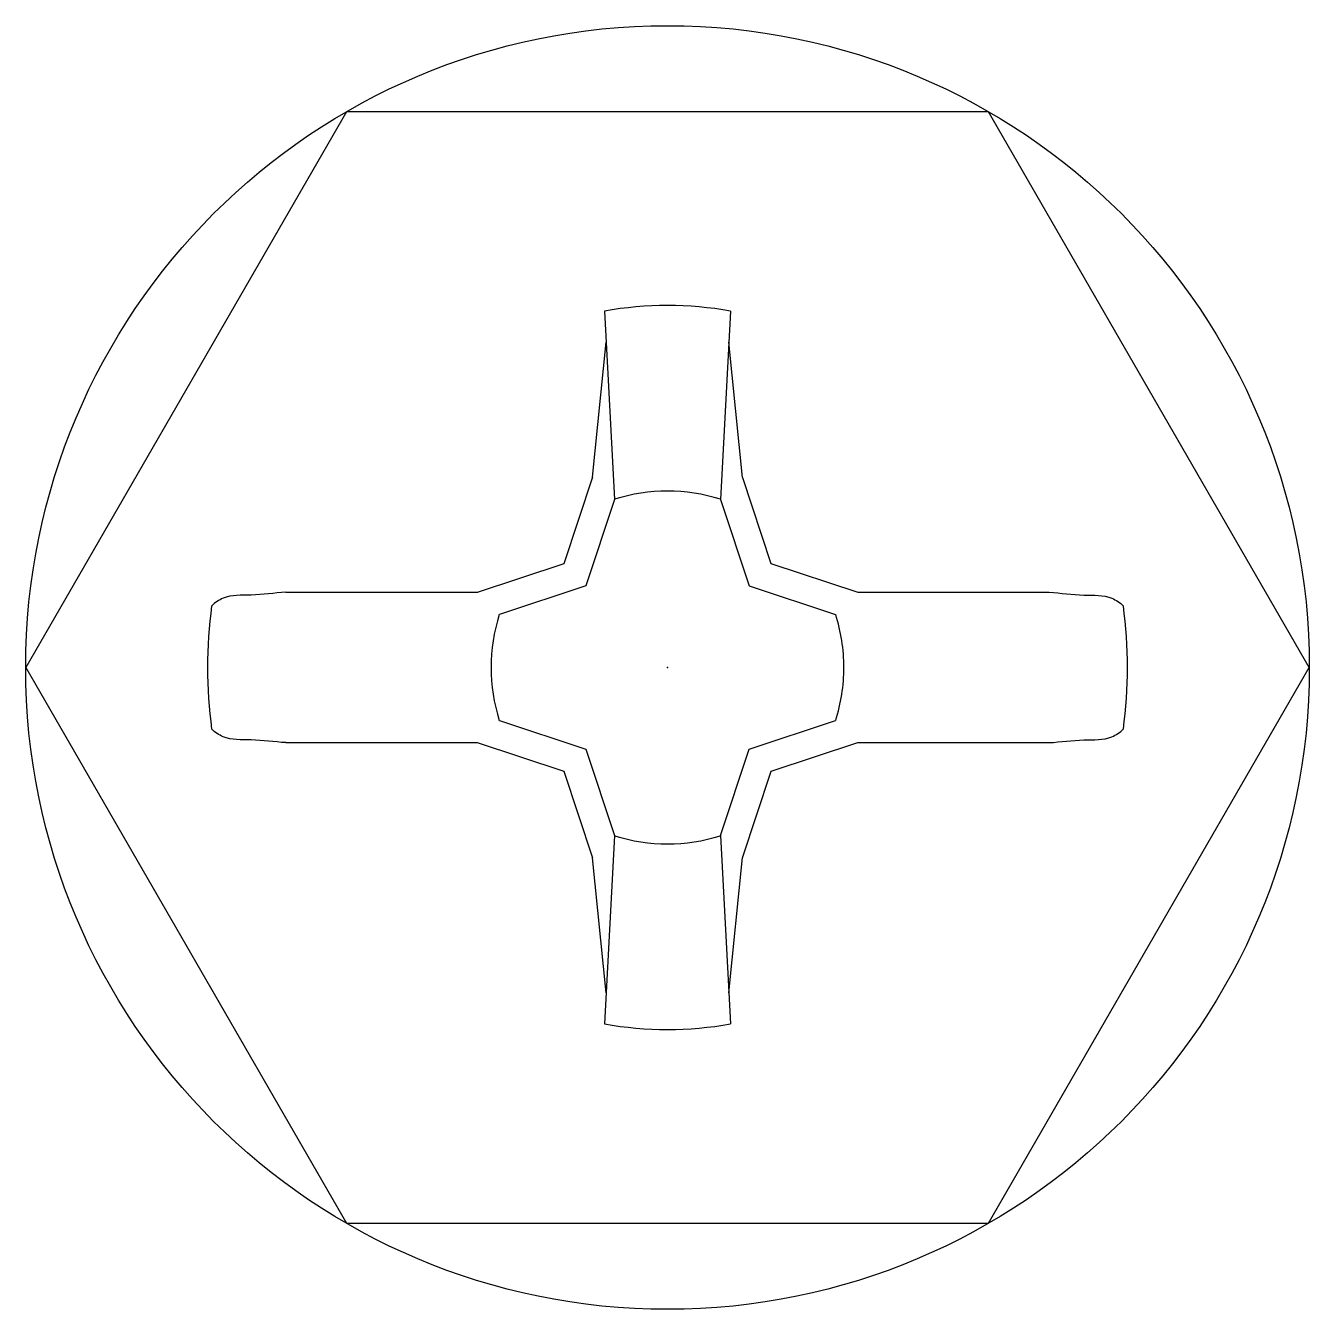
# Model space of a CAD drawing. Header units: millimetres. Extents: x 0 to 20, y 0 to 20.
import ezdxf

# ---------------------------------------------------------------- set-up
doc = ezdxf.new("R2010")
doc.units = ezdxf.units.MM
for name, color, linetype in [('1', 3, 'Continuous'), ('7', 7, 'Continuous'), ('CONDUCTOR', 7, 'Continuous')]:
    doc.layers.add(name, color=color, linetype=linetype)

# ---------------------------------------------------------------- blocks, each defined once
blk = doc.blocks.new('blk')
at = {"layer": '1', "color": 9}
for p, q in [((-0.982, 5.554), (-0.828, 2.62)), ((0.982, 5.554), (0.828, 2.62)), ((-1.17, 2.963), (-0.956, 5.071)), ((1.167, 2.96), (0.956, 5.071)), ((-1.171, 2.963), (-1.615, 1.615)), ((1.167, 2.96), (1.609, 1.622)), ((-0.828, 2.62), (-1.273, 1.273)), ((0.828, 2.62), (1.273, 1.273)), ((-1.615, 1.615), (-2.963, 1.171)), ((1.609, 1.622), (2.966, 1.174)), ((-1.273, 1.273), (-2.62, 0.828)), ((1.273, 1.273), (2.62, 0.828)), ((-5.945, 1.174), (-2.953, 1.174)), ((2.966, 1.174), (5.945, 1.174)), ((-2.62, -0.828), (-1.273, -1.273)), ((1.273, -1.273), (2.62, -0.828)), ((-5.946, -1.171), (-2.963, -1.171)), ((-2.963, -1.171), (-1.615, -1.615)), ((1.615, -1.615), (2.963, -1.17)), ((2.963, -1.171), (5.946, -1.171)), ((-1.273, -1.273), (-0.828, -2.62)), ((0.828, -2.62), (1.273, -1.273)), ((-1.615, -1.615), (-1.17, -2.963)), ((1.171, -2.963), (1.615, -1.615)), ((-0.828, -2.62), (-0.982, -5.554)), ((0.828, -2.62), (0.982, -5.554)), ((-0.956, -5.071), (-1.17, -2.963)), ((0.956, -5.071), (1.167, -2.96))]:
    blk.add_line(p, q, dxfattribs=at)
for points in [[(-5.945, 1.174), (-6.013, 1.168), (-6.081, 1.162), (-6.148, 1.155), (-6.216, 1.148), (-6.284, 1.141), (-6.352, 1.135), (-6.42, 1.131), (-6.489, 1.128), (-6.545, 1.127), (-6.601, 1.127), (-6.657, 1.126), (-6.713, 1.124), (-6.767, 1.119), (-6.821, 1.111), (-6.874, 1.098), (-6.924, 1.08), (-6.948, 1.069), (-6.972, 1.056), (-6.995, 1.043), (-7.018, 1.028), (-7.04, 1.012), (-7.061, 0.995), (-7.082, 0.978), (-7.102, 0.96)], [(5.945, 1.174), (6.013, 1.168), (6.081, 1.162), (6.148, 1.155), (6.216, 1.148), (6.284, 1.141), (6.352, 1.135), (6.42, 1.131), (6.489, 1.128), (6.545, 1.127), (6.601, 1.127), (6.657, 1.126), (6.713, 1.124), (6.767, 1.119), (6.821, 1.111), (6.874, 1.098), (6.924, 1.08), (6.948, 1.069), (6.972, 1.056), (6.995, 1.043), (7.018, 1.028), (7.04, 1.012), (7.061, 0.995), (7.082, 0.978), (7.102, 0.96)], [(-5.946, -1.171), (-6.014, -1.166), (-6.081, -1.16), (-6.149, -1.153), (-6.216, -1.147), (-6.284, -1.14), (-6.352, -1.135), (-6.42, -1.131), (-6.489, -1.128), (-6.545, -1.127), (-6.601, -1.127), (-6.657, -1.126), (-6.713, -1.124), (-6.767, -1.119), (-6.821, -1.111), (-6.874, -1.098), (-6.924, -1.08), (-6.948, -1.069), (-6.972, -1.056), (-6.995, -1.043), (-7.018, -1.028), (-7.04, -1.012), (-7.061, -0.995), (-7.082, -0.978), (-7.102, -0.96)], [(5.946, -1.171), (6.014, -1.166), (6.081, -1.16), (6.149, -1.153), (6.216, -1.147), (6.284, -1.14), (6.352, -1.135), (6.42, -1.131), (6.489, -1.128), (6.545, -1.127), (6.601, -1.127), (6.657, -1.126), (6.713, -1.124), (6.767, -1.119), (6.821, -1.111), (6.874, -1.098), (6.924, -1.08), (6.948, -1.069), (6.972, -1.056), (6.995, -1.043), (7.018, -1.028), (7.04, -1.012), (7.061, -0.995), (7.082, -0.978), (7.102, -0.96)]]:
    blk.add_lwpolyline(points, dxfattribs=at)
for radius, start, end in [(5.64, 79.9755, 100.0243), (2.748, 72.4636, 107.5362), (7.167, 172.3023, 187.6978), (2.748, 162.4637, 197.5363), (2.748, 360, 17.5363), (7.167, 352.3023, 7.6977), (2.748, 342.4637, 360), (2.748, 252.4637, 287.5363), (5.64, 259.9757, 280.0245)]:
    blk.add_arc((0, 0), radius, start, end, dxfattribs=at)
at = {"layer": '7', "color": 9}
blk.add_point((0, 0), dxfattribs=at)
at = {"layer": 'CONDUCTOR', "color": 8, "ltscale": 100}
blk.add_lwpolyline([(-5, 8.66), (-10, 0), (-5, -8.66), (5, -8.66), (10, 0), (5, 8.66)], close=True, dxfattribs=at)
blk.add_circle((0, 0), 10, dxfattribs=at)

msp = doc.modelspace()

# ---------------------------------------------------------------- block references
msp.add_blockref('blk', (10, 10))

doc.saveas('drawing.dxf')
